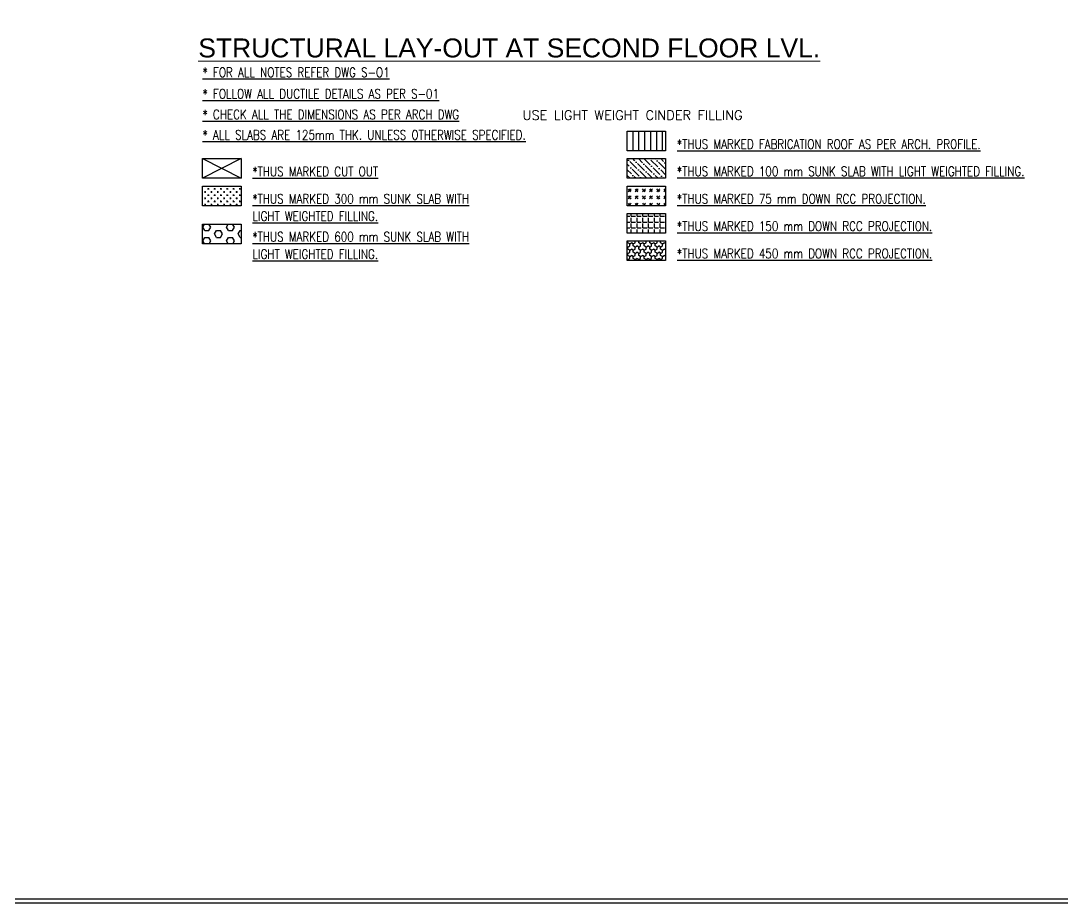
# Model space of a CAD drawing. Header units: millimetres. Extents: x 149548 to 2069915, y -1587483 to -1219800.
# Drawn here: x 1849325 to 1874064, y -1548885 to -1527929 of the extents above; entities that cross this region are included whole.
import ezdxf
from ezdxf.enums import TextEntityAlignment as Align

# ---------------------------------------------------------------- set-up
doc = ezdxf.new("R2010")
doc.units = ezdxf.units.MM
doc.header["$MEASUREMENT"] = 0
for name, color, linetype in [('Hatch', 8, 'Continuous'), ('R', 1, 'Continuous'), ('S- Text', 7, 'Continuous'), ('S-STRU. CUTOUT', 3, 'Continuous'), ('S-TEXT', 7, 'Continuous'), ('SUNK-HATCH', 8, 'Continuous')]:
    doc.layers.add(name, color=color, linetype=linetype)
doc.styles.add('arial', font='arial.ttf')
doc.styles.add('ROMANS', font='romans.shx')

msp = doc.modelspace()

# ---------------------------------------------------------------- hatches: boundary and pattern name
at = {"layer": 'Hatch'}
h = msp.add_hatch(dxfattribs=at)
h.set_pattern_fill('ANSI31', color=256, scale=1125, angle=45)
h.set_pattern_definition([(90, (-1072803.76, 614024.62), (-140.625, 9e-15), [])])
h.paths.add_polyline_path([(1864642.5, -1530551.84), (1864642.5, -1531018.17), (1863730.1, -1531018.17), (1863730.1, -1530551.84)])
at = {"layer": 'Hatch', "linetype": 'Continuous'}
h = msp.add_hatch(dxfattribs=at)
h.set_pattern_fill('CROSS', color=256, scale=300)
h.set_pattern_definition([(0, (957211.07, -661768.96), (75, 75), [37.5, -112.5]), (90, (957229.82, -661787.71), (-75, 75), [37.5, -112.5])])
h.paths.add_polyline_path([(1854555.66, -1531853.49), (1854555.66, -1532319.83), (1853643.26, -1532319.83), (1853643.26, -1531853.49)])
at = {"layer": 'Hatch'}
h = msp.add_hatch(dxfattribs=at)
h.set_pattern_fill('GOST_GLASS', color=256, scale=20)
h.set_pattern_definition([(45, (-106529.82, 7239.77), (169.7056275, -2e-14), [100, -140]), (45, (-106487.39, 7239.77), (169.7056275, -2e-14), [40, -200]), (45, (-106529.82, 7282.19), (169.7056275, -2e-14), [40, -200])])
h.paths.add_polyline_path([(1864642.5, -1531853.49), (1864642.5, -1532319.83), (1863730.1, -1532319.83), (1863730.1, -1531853.49)])
at = {"layer": 'SUNK-HATCH', "linetype": 'Continuous'}
h = msp.add_hatch(dxfattribs=at)
h.set_pattern_fill('ANSI36', color=8, scale=750, angle=90)
h.set_pattern_definition([(135, (37007.81, -96658.53), (-182.300967, 49.7184456), [234.375, -46.875, 0, -46.875])])
h.paths.add_polyline_path([(1864642.5, -1531202.66), (1864642.5, -1531669), (1863730.1, -1531669), (1863730.1, -1531202.66)])
h = msp.add_hatch(dxfattribs=at)
h.set_pattern_fill('ANGLE', color=8, scale=500, angle=0.000027)
h.set_pattern_definition([(2.7e-05, (38788.42, -96658.53), (-6.45e-05, 137.5), [100, -37.5]), (90.000027, (38788.42, -96658.53), (-137.5, -6.45e-05), [100, -37.5])])
h.paths.add_polyline_path([(1864642.5, -1532504.32), (1864642.5, -1532970.65), (1863730.1, -1532970.65), (1863730.1, -1532504.32)])
h = msp.add_hatch(dxfattribs=at)
h.set_pattern_fill('HEX', color=8, scale=750)
h.set_pattern_definition([(0, (38788.42, -97309.36), (0, 162.379763), [93.75, -187.5]), (120, (38788.42, -97309.36), (-140.625, -81.189882), [93.75, -187.5]), (60, (38882.17, -97309.36), (-140.625, 81.189882), [93.75, -187.5])])
h.paths.add_polyline_path([(1854555.66, -1532755.47), (1854555.66, -1533221.8), (1853643.26, -1533221.8), (1853643.26, -1532755.47)])
h = msp.add_hatch(dxfattribs=at)
h.set_pattern_fill('DELTA', color=8, scale=25, angle=0.000027)
h.set_pattern_definition([(30.000027, (37990.08, -96152.05), (-7e-05, 150), [50, -100]), (30.000027, (37946.78, -96077.05), (-7e-05, 150), [50, -100]), (90.000027, (37990.08, -96052.05), (-129.903846, 74.999939), [50, -100]), (90.000027, (38076.68, -96052.05), (-129.903846, 74.999939), [50, -100]), (150.000027, (37990.08, -96152.05), (-129.9037754, -75.000061), [50, -100]), (150.000027, (37946.78, -96077.05), (-129.9037754, -75.000061), [50, -100])])
h.paths.add_polyline_path([(1864642.5, -1533155.15), (1864642.5, -1533621.48), (1863730.1, -1533621.48), (1863730.1, -1533155.15)])

# ---------------------------------------------------------------- linework, layer by layer
at = {"lineweight": -3}
for points in [[(1903697.59, -1486977.31), (1903697.59, -1548884.8), (1816143.1, -1548884.8), (1816143.1, -1486977.31)], [(1903603.31, -1548790.51), (1816237.38, -1548790.51), (1816237.38, -1487071.6), (1903603.31, -1487071.6)]]:
    msp.add_lwpolyline(points, close=True, dxfattribs=at)
at = {"layer": 'R', "color": 1, "linetype": 'Continuous'}
for points in [[(1864642.5, -1530551.84), (1864642.5, -1531018.17), (1863730.1, -1531018.17), (1863730.1, -1530551.84)], [(1854555.66, -1531202.66), (1854555.66, -1531669), (1853643.26, -1531669), (1853643.26, -1531202.66)], [(1864642.5, -1531202.66), (1864642.5, -1531669), (1863730.1, -1531669), (1863730.1, -1531202.66)], [(1854555.66, -1531853.49), (1854555.66, -1532319.83), (1853643.26, -1532319.83), (1853643.26, -1531853.49)], [(1864642.5, -1531853.49), (1864642.5, -1532319.83), (1863730.1, -1532319.83), (1863730.1, -1531853.49)], [(1864642.5, -1532504.32), (1864642.5, -1532970.65), (1863730.1, -1532970.65), (1863730.1, -1532504.32)], [(1854555.66, -1532755.47), (1854555.66, -1533221.8), (1853643.26, -1533221.8), (1853643.26, -1532755.47)], [(1864642.5, -1533155.15), (1864642.5, -1533621.48), (1863730.1, -1533621.48), (1863730.1, -1533155.15)]]:
    msp.add_lwpolyline(points, close=True, dxfattribs=at)
at = {"layer": 'S-STRU. CUTOUT', "ltscale": 0.5}
for p, q in [((1854555.66, -1531202.66), (1853643.26, -1531669)), ((1853643.26, -1531202.66), (1854555.66, -1531669))]:
    msp.add_line(p, q, dxfattribs=at)

# ---------------------------------------------------------------- texts
at = {"layer": 'S- Text', "color": 1, "lineweight": 0, "style": 'arial'}
msp.add_text('%%USTRUCTURAL LAY-OUT AT SECOND FLOOR LVL.', height=450, dxfattribs=at).set_placement((1853540.51, -1528573.37), align=Align.MIDDLE_LEFT)
at = {"layer": 'S-TEXT', "style": 'ROMANS', "width": 0.8}
for s, p in [('%%U* FOR ALL NOTES REFER DWG S-O1', (1853643.26, -1529264.96)), ('%%U* FOLLOW ALL DUCTILE DETAILS AS PER S-01', (1853643.26, -1529774.62)), ('%%U* CHECK ALL THE DIMENSIONS AS PER ARCH DWG', (1853643.26, -1530264.02)), ('%%U* ALL SLABS ARE 125mm THK. UNLESS OTHERWISE SPECIFIED.', (1853643.26, -1530751.52)), ('%%U*THUS MARKED FABRICATION ROOF AS PER ARCH. PROFILE.', (1864913.53, -1530970.96)), ('%%U*THUS MARKED CUT OUT', (1854826.69, -1531621.79)), ('%%U*THUS MARKED 100 mm SUNK SLAB WITH LIGHT WEIGHTED FILLING.', (1864913.53, -1531616.59)), ('%%U*THUS MARKED 300 mm SUNK SLAB WITH', (1854826.69, -1532267.42)), ('%%U*THUS MARKED 75 mm DOWN RCC PROJECTION.', (1864913.53, -1532267.42)), ('%%ULIGHT WEIGHTED FILLING.', (1854826.69, -1532681.69)), ('%%U*THUS MARKED 150 mm DOWN RCC PROJECTION.', (1864913.53, -1532918.24)), ('%%U*THUS MARKED 600 mm SUNK SLAB WITH', (1854826.69, -1533169.39)), ('%%ULIGHT WEIGHTED FILLING.', (1854826.69, -1533583.67)), ('%%U*THUS MARKED 450 mm DOWN RCC PROJECTION.', (1864913.53, -1533569.07))]:
    msp.add_text(s, height=225, dxfattribs=at).set_placement(p)
at = {"layer": 'S-TEXT', "insert": (1861244.1, -1530056.37), "char_height": 225, "width": 14894.9297, "attachment_point": 1, "style": 'ROMANS'}
msp.add_mtext('USE LIGHT WEIGHT CINDER FILLING  ', dxfattribs=at)

doc.saveas('drawing.dxf')
